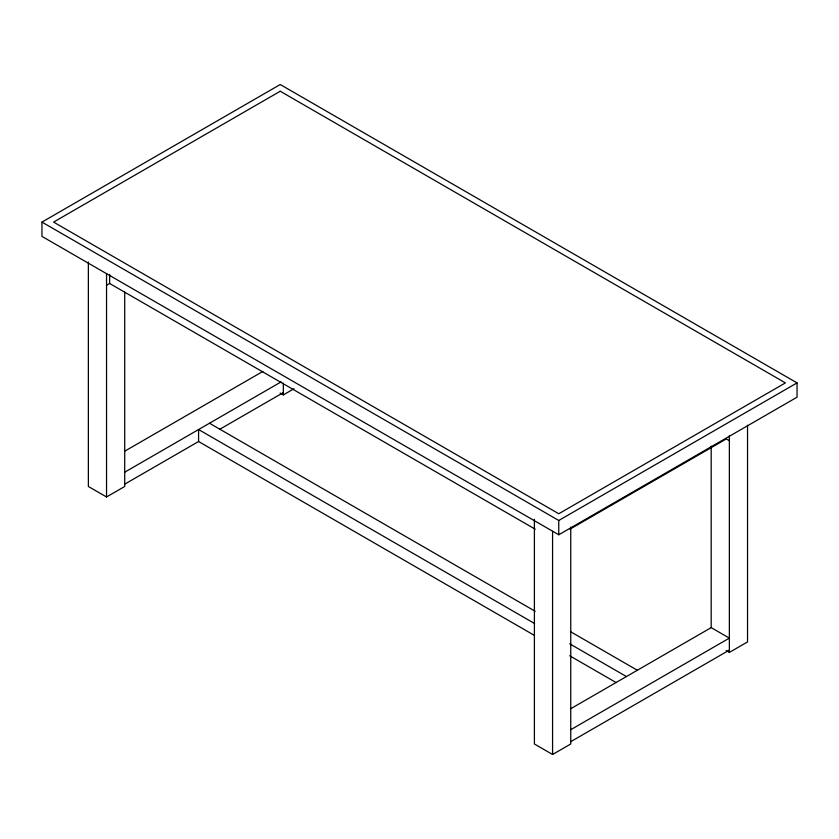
<?xml version="1.0" encoding="UTF-8"?>
<svg xmlns="http://www.w3.org/2000/svg" width="839" height="839" viewBox="0 0 839 839"><rect width="100%" height="100%" fill="white"/><g stroke="black" fill="none" stroke-linecap="round" stroke-linejoin="round"><path stroke-width="1.26" d="M41.95 222.094L280.236 84.519L797.05 382.899L797.05 397.193L558.764 534.768L41.95 236.388L41.95 222.094L558.764 520.474L797.05 382.899M106.543 285.27L109.636 283.488L535.219 529.189M124.675 451.225L262.89 371.425M124.717 472.189L281.096 381.902M124.717 484.155L198.581 441.513L534.516 635.459M219.566 429.4L283.33 392.579M88.368 262.009L88.368 486.484L106.543 496.971L124.717 486.484L124.717 292.035M280.132 393.051L283.33 394.907L294.028 388.73M569.922 529.199L726.27 438.933L729.364 440.716M570.478 708.861L711.189 627.624L729.364 638.122L570.751 729.699M570.751 741.666L729.364 650.089M534.401 519.331L534.401 743.994L552.576 754.481L570.751 743.994L570.751 527.102M726.154 650.561L729.364 652.417L747.539 641.919L747.539 425.279M209.498 423.244L535.209 611.285M570.384 631.599L637.346 670.256M534.516 623.482L198.581 429.537L198.581 441.513M569.691 643.796L626.439 676.559M569.691 655.762L616.225 682.631M729.364 435.535L729.364 652.417M711.189 446.17L711.189 627.624M558.764 520.474L558.764 534.768M552.576 531.318L552.576 754.481M283.33 383.004L283.33 394.907M109.636 274.416L109.636 283.488M106.543 273.608L106.543 496.971M280.236 91.241L53.591 222.094L558.764 513.751L785.409 382.899L280.236 91.241"/></g></svg>
